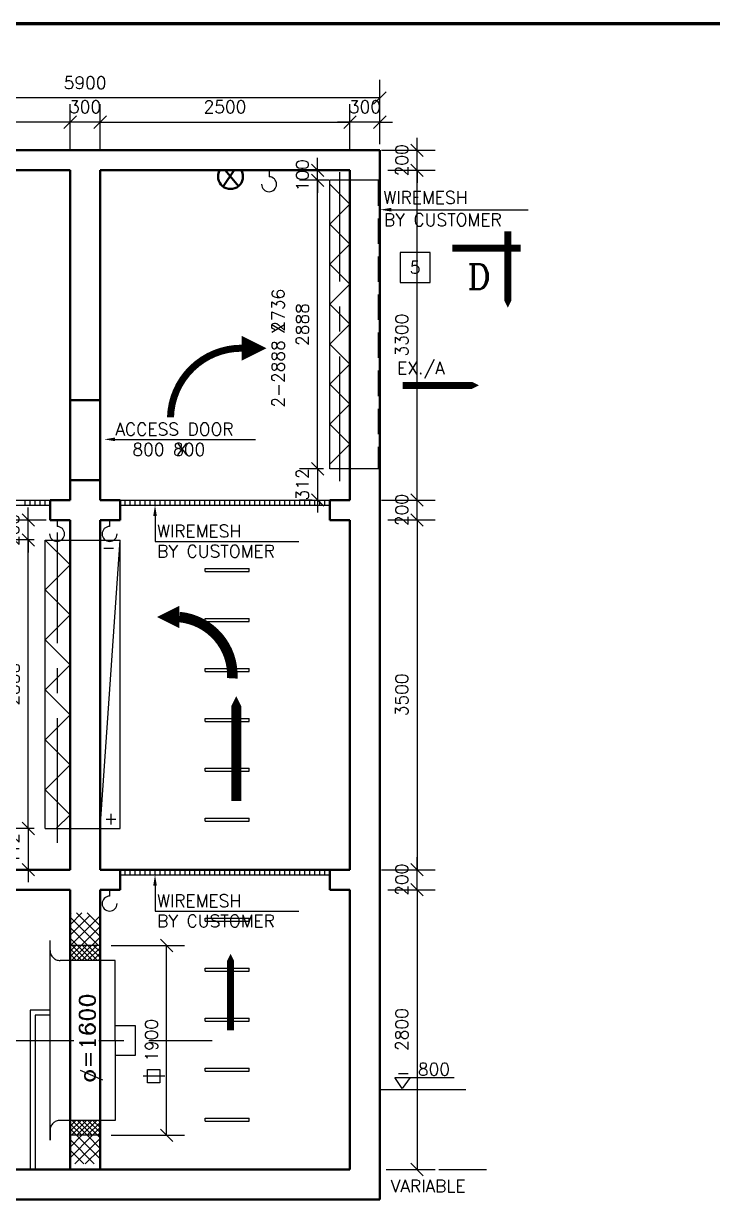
# Model space of a CAD drawing. Header units: inches. Extents: x 14.4 to 65.9, y 4.3 to 68.5.
# Drawn here: x 44.58 to 51.47, y 22.26 to 34.03 of the extents above; entities that cross this region are included whole.
import ezdxf
from ezdxf.enums import TextEntityAlignment as Align

# ---------------------------------------------------------------- set-up
doc = ezdxf.new("R2010")
doc.units = ezdxf.units.IN
doc.header["$MEASUREMENT"] = 0
doc.linetypes.add('CENTER', pattern=[2, 1.25, -0.25, 0.25, -0.25])
doc.linetypes.add('HIDDEN', pattern=[9.525, 6.35, -3.175])
doc.layers.add('cadr', color=250, linetype='Continuous')
for name, color, linetype, lineweight in [('DIMEN', 5, 'Continuous', 25), ('STRUC', 3, 'Continuous', 50), ('UNITS', 7, 'Continuous', 25)]:
    doc.layers.add(name, color=color, linetype=linetype, lineweight=lineweight)
doc.styles.add('ROMANC', font='romanc')
doc.styles.add('ROMANS', font='romans')
doc.dimstyles.get("Standard").update_dxf_attribs({"dimtxt": 0.125, "dimasz": 0.125, "dimexe": 0.18, "dimexo": 0.0625, "dimgap": 0.09, "dimtad": 1, "dimdec": 4, "dimzin": 0, "dimdsep": 46, "dimtxsty": 'ROMANC', "dimblk": 'OBLIQUE', "dimcen": 0.09, "dimadec": 0, "dimazin": 0, "dimtfac": 1, "dimtdec": 4, "dimtofl": 0, "dimtmove": 0, "dimatfit": 3, "dimfxl": 1, "dimtolj": 1, "dimtzin": 0, "dimarcsym": 1})

# ---------------------------------------------------------------- blocks, each defined once
blk = doc.blocks.new('_Oblique')
at = {"layer": 'STRUC', "color": 0, "lineweight": -2}
blk.add_line((-0.5, -0.5), (0.5, 0.5), dxfattribs=at)
blk = doc.blocks.new('*D160')
at = {"layer": 'DIMEN', "color": 0, "lineweight": -2, "transparency": 16777216}
for p, q in [((45.456, 24.805), (46.19, 24.805)), ((46.01, 22.905), (46.01, 24.805)), ((45.456, 22.905), (46.19, 22.905))]:
    blk.add_line(p, q, dxfattribs=at)
at = {"layer": 'DIMEN', "color": 0, "lineweight": -2, "transparency": 16777216, "xscale": 0.125, "yscale": 0.125, "zscale": 0.125}
for p, rotation in [((46.01, 24.805), 90), ((46.01, 22.905), 270)]:
    blk.add_blockref('_Oblique', p, dxfattribs=dict(at, rotation=rotation))
at = {"layer": 'DIMEN', "color": 0, "transparency": 16777216, "insert": (45.858, 23.855), "char_height": 0.125, "attachment_point": 5, "rotation": 90, "style": 'ROMANC'}
blk.add_mtext('\\A1;1900', dxfattribs=at)
blk = doc.blocks.new('*D162')
at = {"layer": 'DIMEN', "color": 0, "lineweight": -2, "transparency": 16777216}
for p, q in [((44.683, 28.863), (44.445, 28.863)), ((44.625, 25.975), (44.625, 28.863)), ((44.683, 25.975), (44.445, 25.975))]:
    blk.add_line(p, q, dxfattribs=at)
at = {"layer": 'DIMEN', "color": 0, "lineweight": -2, "transparency": 16777216, "xscale": 0.125, "yscale": 0.125, "zscale": 0.125}
for p, rotation in [((44.625, 28.863), 90), ((44.625, 25.975), 270)]:
    blk.add_blockref('_Oblique', p, dxfattribs=dict(at, rotation=rotation))
at = {"layer": 'DIMEN', "color": 0, "transparency": 16777216, "insert": (44.473, 27.419), "char_height": 0.125, "attachment_point": 5, "rotation": 90, "style": 'ROMANC'}
blk.add_mtext('\\A1;2888', dxfattribs=at)
blk = doc.blocks.new('*D163')
at = {"layer": 'DIMEN', "color": 0, "lineweight": -2, "transparency": 16777216}
for p, q in [((44.625, 29.063), (44.625, 29.188)), ((44.499, 29.063), (44.805, 29.063)), ((44.625, 28.863), (44.625, 29.063)), ((44.563, 28.863), (44.445, 28.863)), ((44.625, 28.863), (44.625, 28.738))]:
    blk.add_line(p, q, dxfattribs=at)
at = {"layer": 'DIMEN', "color": 0, "lineweight": -2, "transparency": 16777216, "xscale": 0.125, "yscale": 0.125, "zscale": 0.125}
for p, rotation in [((44.625, 29.063), 270), ((44.625, 28.863), 90)]:
    blk.add_blockref('_Oblique', p, dxfattribs=dict(at, rotation=rotation))
at = {"layer": 'DIMEN', "color": 0, "transparency": 16777216, "insert": (44.473, 28.963), "char_height": 0.125, "attachment_point": 5, "rotation": 90, "style": 'ROMANC'}
blk.add_mtext('\\A1;200', dxfattribs=at)
blk = doc.blocks.new('*D164')
at = {"layer": 'DIMEN', "color": 0, "lineweight": -2, "transparency": 16777216}
for p, q in [((44.625, 25.975), (44.625, 26.1)), ((44.563, 25.975), (44.445, 25.975)), ((44.625, 25.975), (44.625, 25.563)), ((39.153, 25.563), (44.805, 25.563)), ((44.625, 25.563), (44.625, 25.438))]:
    blk.add_line(p, q, dxfattribs=at)
at = {"layer": 'DIMEN', "color": 0, "lineweight": -2, "transparency": 16777216, "xscale": 0.125, "yscale": 0.125, "zscale": 0.125}
for p, rotation in [((44.625, 25.975), 270), ((44.625, 25.563), 90)]:
    blk.add_blockref('_Oblique', p, dxfattribs=dict(at, rotation=rotation))
at = {"layer": 'DIMEN', "color": 0, "transparency": 16777216, "insert": (44.473, 25.769), "char_height": 0.125, "attachment_point": 5, "rotation": 90, "style": 'ROMANC'}
blk.add_mtext('\\A1;412', dxfattribs=at)
blk = doc.blocks.new('*D165')
at = {"layer": 'DIMEN', "color": 0, "lineweight": -2, "transparency": 16777216}
for p, q in [((47.521, 32.563), (47.521, 32.688)), ((47.627, 32.563), (47.341, 32.563)), ((47.521, 32.463), (47.521, 32.563)), ((47.637, 32.463), (47.341, 32.463)), ((47.521, 32.463), (47.521, 32.338))]:
    blk.add_line(p, q, dxfattribs=at)
at = {"layer": 'DIMEN', "color": 0, "lineweight": -2, "transparency": 16777216, "xscale": 0.125, "yscale": 0.125, "zscale": 0.125}
for p, rotation in [((47.521, 32.563), 270), ((47.521, 32.463), 90)]:
    blk.add_blockref('_Oblique', p, dxfattribs=dict(at, rotation=rotation))
at = {"layer": 'DIMEN', "color": 0, "transparency": 16777216, "insert": (47.368, 32.513), "char_height": 0.125, "attachment_point": 5, "rotation": 90, "style": 'ROMANC'}
blk.add_mtext('\\A1;100', dxfattribs=at)
blk = doc.blocks.new('*D166')
at = {"layer": 'DIMEN', "color": 0, "lineweight": -2, "transparency": 16777216}
for p, q in [((48.516, 32.763), (48.516, 32.888)), ((48.16, 32.763), (48.696, 32.763)), ((48.516, 32.563), (48.516, 32.763)), ((48.222, 32.563), (48.696, 32.563)), ((48.516, 32.563), (48.516, 32.438))]:
    blk.add_line(p, q, dxfattribs=at)
at = {"layer": 'DIMEN', "color": 0, "lineweight": -2, "transparency": 16777216, "xscale": 0.125, "yscale": 0.125, "zscale": 0.125}
for p, rotation in [((48.516, 32.763), 270), ((48.516, 32.563), 90)]:
    blk.add_blockref('_Oblique', p, dxfattribs=dict(at, rotation=rotation))
at = {"layer": 'DIMEN', "color": 0, "transparency": 16777216, "insert": (48.363, 32.663), "char_height": 0.125, "attachment_point": 5, "rotation": 90, "style": 'ROMANC'}
blk.add_mtext('\\A1;200', dxfattribs=at)
blk = doc.blocks.new('*D167')
at = {"layer": 'DIMEN', "color": 0, "lineweight": -2, "transparency": 16777216}
for p, q in [((47.579, 32.463), (47.341, 32.463)), ((47.521, 29.575), (47.521, 32.463)), ((47.579, 29.575), (47.341, 29.575))]:
    blk.add_line(p, q, dxfattribs=at)
at = {"layer": 'DIMEN', "color": 0, "lineweight": -2, "transparency": 16777216, "xscale": 0.125, "yscale": 0.125, "zscale": 0.125}
for p, rotation in [((47.521, 32.463), 90), ((47.521, 29.575), 270)]:
    blk.add_blockref('_Oblique', p, dxfattribs=dict(at, rotation=rotation))
at = {"layer": 'DIMEN', "color": 0, "transparency": 16777216, "insert": (47.368, 31.019), "char_height": 0.125, "attachment_point": 5, "rotation": 90, "style": 'ROMANC'}
blk.add_mtext('\\A1;2888', dxfattribs=at)
blk = doc.blocks.new('*D174')
at = {"layer": 'DIMEN', "color": 0, "lineweight": -2, "transparency": 16777216}
for p, q in [((42.544, 32.776), (42.544, 33.225)), ((45.044, 32.776), (45.044, 33.225)), ((45.044, 33.045), (42.544, 33.045))]:
    blk.add_line(p, q, dxfattribs=at)
at = {"layer": 'DIMEN', "color": 0, "lineweight": -2, "transparency": 16777216, "xscale": 0.125, "yscale": 0.125, "zscale": 0.125, "rotation": 180}
blk.add_blockref('_Oblique', (42.544, 33.045), dxfattribs=at)
at = {"layer": 'DIMEN', "color": 0, "lineweight": -2, "transparency": 16777216, "xscale": 0.125, "yscale": 0.125, "zscale": 0.125}
blk.add_blockref('_Oblique', (45.044, 33.045), dxfattribs=at)
at = {"layer": 'DIMEN', "color": 0, "transparency": 16777216, "insert": (43.794, 33.198), "char_height": 0.125, "attachment_point": 5, "style": 'ROMANC'}
blk.add_mtext('\\A1;2500', dxfattribs=at)
blk = doc.blocks.new('*D175')
at = {"layer": 'DIMEN', "color": 0, "lineweight": -2, "transparency": 16777216}
for p, q in [((45.344, 32.776), (45.344, 33.225)), ((47.844, 32.776), (47.844, 33.225)), ((45.344, 33.045), (47.844, 33.045))]:
    blk.add_line(p, q, dxfattribs=at)
at = {"layer": 'DIMEN', "color": 0, "lineweight": -2, "transparency": 16777216, "xscale": 0.125, "yscale": 0.125, "zscale": 0.125, "rotation": 180}
blk.add_blockref('_Oblique', (45.344, 33.045), dxfattribs=at)
at = {"layer": 'DIMEN', "color": 0, "lineweight": -2, "transparency": 16777216, "xscale": 0.125, "yscale": 0.125, "zscale": 0.125}
blk.add_blockref('_Oblique', (47.844, 33.045), dxfattribs=at)
at = {"layer": 'DIMEN', "color": 0, "transparency": 16777216, "insert": (46.594, 33.198), "char_height": 0.125, "attachment_point": 5, "style": 'ROMANC'}
blk.add_mtext('\\A1;2500', dxfattribs=at)
blk = doc.blocks.new('*D177')
at = {"layer": 'DIMEN', "color": 0, "lineweight": -2, "transparency": 16777216}
for p, q in [((45.044, 32.825), (45.044, 33.225)), ((45.344, 32.839), (45.344, 33.225)), ((45.044, 33.045), (44.919, 33.045)), ((45.344, 33.045), (45.044, 33.045)), ((45.344, 33.045), (45.469, 33.045))]:
    blk.add_line(p, q, dxfattribs=at)
at = {"layer": 'DIMEN', "color": 0, "lineweight": -2, "transparency": 16777216, "xscale": 0.125, "yscale": 0.125, "zscale": 0.125}
blk.add_blockref('_Oblique', (45.044, 33.045), dxfattribs=at)
at = {"layer": 'DIMEN', "color": 0, "lineweight": -2, "transparency": 16777216, "xscale": 0.125, "yscale": 0.125, "zscale": 0.125, "rotation": 180}
blk.add_blockref('_Oblique', (45.344, 33.045), dxfattribs=at)
at = {"layer": 'DIMEN', "color": 0, "transparency": 16777216, "insert": (45.194, 33.198), "char_height": 0.125, "attachment_point": 5, "style": 'ROMANC'}
blk.add_mtext('\\A1;300', dxfattribs=at)
blk = doc.blocks.new('*D178')
at = {"layer": 'DIMEN', "color": 0, "lineweight": -2, "transparency": 16777216}
for p, q in [((47.844, 32.825), (47.844, 33.225)), ((48.144, 32.839), (48.144, 33.225)), ((47.844, 33.045), (47.719, 33.045)), ((48.144, 33.045), (47.844, 33.045)), ((48.144, 33.045), (48.269, 33.045))]:
    blk.add_line(p, q, dxfattribs=at)
at = {"layer": 'DIMEN', "color": 0, "lineweight": -2, "transparency": 16777216, "xscale": 0.125, "yscale": 0.125, "zscale": 0.125}
blk.add_blockref('_Oblique', (47.844, 33.045), dxfattribs=at)
at = {"layer": 'DIMEN', "color": 0, "lineweight": -2, "transparency": 16777216, "xscale": 0.125, "yscale": 0.125, "zscale": 0.125, "rotation": 180}
blk.add_blockref('_Oblique', (48.144, 33.045), dxfattribs=at)
at = {"layer": 'DIMEN', "color": 0, "transparency": 16777216, "insert": (47.994, 33.198), "char_height": 0.125, "attachment_point": 5, "style": 'ROMANC'}
blk.add_mtext('\\A1;300', dxfattribs=at)
blk = doc.blocks.new('*D179')
at = {"layer": 'DIMEN', "color": 0, "lineweight": -2, "transparency": 16777216}
for p, q in [((42.244, 32.825), (42.244, 33.467)), ((48.144, 32.825), (48.144, 33.467)), ((48.144, 33.287), (42.244, 33.287))]:
    blk.add_line(p, q, dxfattribs=at)
at = {"layer": 'DIMEN', "color": 0, "lineweight": -2, "transparency": 16777216, "xscale": 0.125, "yscale": 0.125, "zscale": 0.125, "rotation": 180}
blk.add_blockref('_Oblique', (42.244, 33.287), dxfattribs=at)
at = {"layer": 'DIMEN', "color": 0, "lineweight": -2, "transparency": 16777216, "xscale": 0.125, "yscale": 0.125, "zscale": 0.125}
blk.add_blockref('_Oblique', (48.144, 33.287), dxfattribs=at)
at = {"layer": 'DIMEN', "color": 0, "transparency": 16777216, "insert": (45.194, 33.439), "char_height": 0.125, "attachment_point": 5, "style": 'ROMANC'}
blk.add_mtext('\\A1;5900', dxfattribs=at)
blk = doc.blocks.new('*D200')
at = {"layer": 'DIMEN', "color": 0, "lineweight": -2, "transparency": 16777216}
for p, q in [((48.516, 29.263), (48.516, 29.388)), ((48.16, 29.263), (48.696, 29.263)), ((48.516, 29.063), (48.516, 29.263)), ((48.222, 29.063), (48.696, 29.063)), ((48.516, 29.063), (48.516, 28.938))]:
    blk.add_line(p, q, dxfattribs=at)
at = {"layer": 'DIMEN', "color": 0, "lineweight": -2, "transparency": 16777216, "xscale": 0.125, "yscale": 0.125, "zscale": 0.125}
for p, rotation in [((48.516, 29.263), 270), ((48.516, 29.063), 90)]:
    blk.add_blockref('_Oblique', p, dxfattribs=dict(at, rotation=rotation))
at = {"layer": 'DIMEN', "color": 0, "transparency": 16777216, "insert": (48.363, 29.163), "char_height": 0.125, "attachment_point": 5, "rotation": 90, "style": 'ROMANC'}
blk.add_mtext('\\A1;200', dxfattribs=at)
blk = doc.blocks.new('*D201')
at = {"layer": 'DIMEN', "color": 0, "lineweight": -2, "transparency": 16777216}
for p, q in [((48.285, 32.563), (48.696, 32.563)), ((48.516, 29.263), (48.516, 32.563)), ((48.206, 29.263), (48.696, 29.263))]:
    blk.add_line(p, q, dxfattribs=at)
at = {"layer": 'DIMEN', "color": 0, "lineweight": -2, "transparency": 16777216, "xscale": 0.125, "yscale": 0.125, "zscale": 0.125}
for p, rotation in [((48.516, 32.563), 90), ((48.516, 29.263), 270)]:
    blk.add_blockref('_Oblique', p, dxfattribs=dict(at, rotation=rotation))
at = {"layer": 'DIMEN', "color": 0, "transparency": 16777216, "insert": (48.363, 30.913), "char_height": 0.125, "attachment_point": 5, "rotation": 90, "style": 'ROMANC'}
blk.add_mtext('\\A1;3300', dxfattribs=at)
blk = doc.blocks.new('*D205')
at = {"layer": 'DIMEN', "color": 0, "lineweight": -2, "transparency": 16777216}
for p, q in [((48.516, 25.563), (48.516, 25.688)), ((48.16, 25.563), (48.696, 25.563)), ((48.516, 25.363), (48.516, 25.563)), ((48.222, 25.363), (48.696, 25.363)), ((48.516, 25.363), (48.516, 25.238))]:
    blk.add_line(p, q, dxfattribs=at)
at = {"layer": 'DIMEN', "color": 0, "lineweight": -2, "transparency": 16777216, "xscale": 0.125, "yscale": 0.125, "zscale": 0.125}
for p, rotation in [((48.516, 25.563), 270), ((48.516, 25.363), 90)]:
    blk.add_blockref('_Oblique', p, dxfattribs=dict(at, rotation=rotation))
at = {"layer": 'DIMEN', "color": 0, "transparency": 16777216, "insert": (48.363, 25.463), "char_height": 0.125, "attachment_point": 5, "rotation": 90, "style": 'ROMANC'}
blk.add_mtext('\\A1;200', dxfattribs=at)
blk = doc.blocks.new('*D206')
at = {"layer": 'DIMEN', "color": 0, "lineweight": -2, "transparency": 16777216}
for p, q in [((48.285, 29.063), (48.696, 29.063)), ((48.516, 29.063), (48.516, 25.563)), ((48.222, 25.563), (48.696, 25.563))]:
    blk.add_line(p, q, dxfattribs=at)
at = {"layer": 'DIMEN', "color": 0, "lineweight": -2, "transparency": 16777216, "xscale": 0.125, "yscale": 0.125, "zscale": 0.125}
for p, rotation in [((48.516, 29.063), 90), ((48.516, 25.563), 270)]:
    blk.add_blockref('_Oblique', p, dxfattribs=dict(at, rotation=rotation))
at = {"layer": 'DIMEN', "color": 0, "transparency": 16777216, "insert": (48.363, 27.313), "char_height": 0.125, "attachment_point": 5, "rotation": 90, "style": 'ROMANC'}
blk.add_mtext('\\A1;3500', dxfattribs=at)
blk = doc.blocks.new('*D207')
at = {"layer": 'DIMEN', "color": 0, "lineweight": -2, "transparency": 16777216}
for p, q in [((48.285, 25.363), (48.696, 25.363)), ((48.516, 25.363), (48.516, 22.563)), ((48.206, 22.563), (48.696, 22.563))]:
    blk.add_line(p, q, dxfattribs=at)
at = {"layer": 'DIMEN', "color": 0, "lineweight": -2, "transparency": 16777216, "xscale": 0.125, "yscale": 0.125, "zscale": 0.125}
for p, rotation in [((48.516, 25.363), 90), ((48.516, 22.563), 270)]:
    blk.add_blockref('_Oblique', p, dxfattribs=dict(at, rotation=rotation))
at = {"layer": 'DIMEN', "color": 0, "transparency": 16777216, "insert": (48.363, 23.963), "char_height": 0.125, "attachment_point": 5, "rotation": 90, "style": 'ROMANC'}
blk.add_mtext('\\A1;2800', dxfattribs=at)
blk = doc.blocks.new('*D213')
at = {"layer": 'DIMEN', "color": 0, "lineweight": -2, "transparency": 16777216}
for p, q in [((47.521, 29.575), (47.521, 29.7)), ((47.458, 29.575), (47.341, 29.575)), ((47.521, 29.575), (47.521, 29.263)), ((47.465, 29.263), (47.341, 29.263)), ((47.521, 29.263), (47.521, 29.138))]:
    blk.add_line(p, q, dxfattribs=at)
at = {"layer": 'DIMEN', "color": 0, "lineweight": -2, "transparency": 16777216, "xscale": 0.125, "yscale": 0.125, "zscale": 0.125}
for p, rotation in [((47.521, 29.575), 270), ((47.521, 29.263), 90)]:
    blk.add_blockref('_Oblique', p, dxfattribs=dict(at, rotation=rotation))
at = {"layer": 'DIMEN', "color": 0, "transparency": 16777216, "insert": (47.368, 29.419), "char_height": 0.125, "attachment_point": 5, "rotation": 90, "style": 'ROMANC'}
blk.add_mtext('\\A1;312', dxfattribs=at)

msp = doc.modelspace()

# ---------------------------------------------------------------- linework, layer by layer
for p, q in [((48.64754, 31.73855), (48.34754, 31.73855)), ((48.34754, 31.73855), (48.34754, 31.43855)), ((48.64754, 31.43855), (48.64754, 31.73855)), ((48.34754, 31.43855), (48.64754, 31.43855))]:
    msp.add_line(p, q)
at = {"color": 0, "linetype": 'Continuous'}
for p, q in [((45.0436, 25.11902), (45.05433, 25.12974)), ((45.0436, 25.01295), (45.16039, 25.12974)), ((45.0436, 24.90689), (45.2436, 25.10689)), ((45.32841, 24.80461), (45.0436, 25.08941)), ((45.0474, 24.80461), (45.3436, 25.10082)), ((45.3436, 24.89548), (45.10934, 25.12974)), ((45.3436, 25.00155), (45.21541, 25.12974)), ((45.22234, 24.80461), (45.0436, 24.98335)), ((45.15346, 24.80461), (45.3436, 24.99475)), ((45.11627, 24.80461), (45.0436, 24.87728)), ((45.25962, 24.80461), (45.3436, 24.88859)), ((45.0436, 24.80082), (45.0474, 24.80461)), ((45.0436, 24.74779), (45.10043, 24.80461)), ((45.0436, 24.69475), (45.15346, 24.80461)), ((45.16021, 24.65461), (45.0436, 24.77122)), ((45.10717, 24.65461), (45.0436, 24.71818)), ((45.0565, 24.65461), (45.2065, 24.80461)), ((45.21324, 24.65461), (45.06324, 24.80461)), ((45.10953, 24.65461), (45.25953, 24.80461)), ((45.26627, 24.65461), (45.11627, 24.80461)), ((45.16256, 24.65461), (45.31256, 24.80461)), ((45.31931, 24.65461), (45.16931, 24.80461)), ((45.21559, 24.65461), (45.3436, 24.78262)), ((45.3436, 24.68335), (45.22234, 24.80461)), ((45.27061, 24.65461), (45.3436, 24.72761)), ((45.3436, 24.73958), (45.27857, 24.80461)), ((45.3436, 24.79459), (45.33359, 24.80461)), ((45.05414, 24.65461), (45.0436, 24.66515)), ((45.32317, 24.65461), (45.3436, 24.67504)), ((45.0436, 22.94467), (45.15355, 23.05461)), ((45.0436, 22.9977), (45.10052, 23.05461)), ((45.16012, 22.90461), (45.0436, 23.02113)), ((45.10709, 22.90461), (45.0436, 22.96809)), ((45.05658, 22.90461), (45.20658, 23.05461)), ((45.21315, 22.90461), (45.06315, 23.05461)), ((45.10962, 22.90461), (45.25962, 23.05461)), ((45.26618, 22.90461), (45.11618, 23.05461)), ((45.16265, 22.90461), (45.31265, 23.05461)), ((45.3436, 22.88022), (45.16922, 23.05461)), ((45.21568, 22.90461), (45.3436, 23.03253)), ((45.3436, 22.93326), (45.22225, 23.05461)), ((45.26626, 22.90461), (45.3436, 22.98196)), ((45.3436, 22.98383), (45.27283, 23.05461)), ((45.3436, 23.0375), (45.3265, 23.05461)), ((45.0436, 22.78557), (45.16265, 22.90461)), ((45.0436, 22.6795), (45.26872, 22.90461)), ((45.28588, 22.61975), (45.0436, 22.86203)), ((45.08992, 22.61975), (45.3436, 22.87343)), ((45.3436, 22.66809), (45.10709, 22.90461)), ((45.3436, 22.77416), (45.21315, 22.90461)), ((45.2436, 22.92719), (45.24093, 22.92986)), ((45.31774, 22.90461), (45.3436, 22.93047)), ((45.17982, 22.61975), (45.0436, 22.75596)), ((45.19599, 22.61975), (45.3436, 22.76737))]:
    msp.add_line(p, q, dxfattribs=at)
at = {"linetype": 'Continuous'}
for p, q in [((44.8436, 22.85461), (44.8436, 24.85461)), ((45.3436, 24.80461), (45.0436, 24.80461)), ((44.8436, 24.15652), (44.6436, 24.15652)), ((44.6436, 24.15652), (44.6436, 22.56261)), ((44.8436, 24.10652), (44.6936, 24.10652)), ((44.6936, 24.10652), (44.6936, 22.56261)), ((45.4936, 24.00461), (45.6936, 24.00461)), ((45.6936, 24.00461), (45.6936, 23.70461)), ((45.6936, 23.70461), (45.4936, 23.70461)), ((45.14436, 23.55546), (45.36663, 23.46014)), ((45.2436, 23.05461), (45.0436, 23.05461)), ((45.3436, 22.90461), (45.0436, 22.90461))]:
    msp.add_line(p, q, dxfattribs=at)
at = {"color": 7, "linetype": 'CENTER'}
for p, q in [((44.8436, 24.75461), (44.8436, 24.85461)), ((44.8436, 22.95461), (44.8436, 22.85461))]:
    msp.add_line(p, q, dxfattribs=at)
at = {"linetype": 'CENTER'}
for p, q in [((45.4936, 24.65461), (44.9436, 24.65461)), ((45.4936, 23.85461), (45.4936, 24.65461)), ((45.4936, 23.85461), (45.4936, 23.05461)), ((45.0436, 23.05461), (44.9436, 23.05461)), ((45.4936, 23.05461), (45.2436, 23.05461))]:
    msp.add_line(p, q, dxfattribs=at)
at = {"color": 6, "linetype": 'CENTER', "lineweight": 25}
msp.add_line((43.83247, 23.85461), (46.46399, 23.85461), dxfattribs=at)
at = {"color": 5, "linetype": 'Continuous', "lineweight": 25}
for p, q in [((45.81938, 23.56314), (45.94237, 23.56314)), ((45.81938, 23.42913), (45.81938, 23.56314)), ((45.99079, 23.49613), (45.77485, 23.49613)), ((45.94237, 23.42913), (45.81938, 23.42913))]:
    msp.add_line(p, q, dxfattribs=at)
at = {"linetype": 'CENTER'}
for centre, start, end in [((44.9436, 24.75461), 180, 270), ((44.9436, 22.95461), 90, 180)]:
    msp.add_arc(centre, 0.1, start, end, dxfattribs=at)
at = {"layer": 'cadr', "color": 250, "linetype": 'Continuous', "lineweight": 70}
msp.add_line((14.35116, 34.03167), (65.85116, 34.03167), dxfattribs=at)
at = {"layer": 'DIMEN'}
for p, q in [((46.20869, 29.83082), (46.11887, 29.71468)), ((46.11887, 29.83082), (46.20869, 29.71468)), ((48.36639, 23.37177), (48.29265, 23.4839)), ((48.29906, 23.4839), (48.88574, 23.4839)), ((48.44653, 23.4839), (48.36639, 23.37177)), ((48.1436, 23.36261), (49.00324, 23.36261)), ((48.73351, 22.56261), (49.21173, 22.56261))]:
    msp.add_line(p, q, dxfattribs=at)
at = {"layer": 'DIMEN', "color": 5, "linetype": 'Continuous', "lineweight": 25}
msp.add_line((45.94237, 23.56314), (45.94237, 23.42913), dxfattribs=at)
at = {"layer": 'DIMEN'}
for points in [[(48.25778, 32.16844), (49.62777, 32.16844)], [(45.49342, 29.86998), (46.90016, 29.86998)], [(45.8936, 29.10261), (45.8936, 28.84839), (47.3318, 28.84839)], [(45.8936, 25.40261), (45.8936, 25.14839), (47.3318, 25.14839)]]:
    msp.add_lwpolyline(points, dxfattribs=at)
at = {"layer": 'DIMEN', "color": 3}
for points in [[(49.42412, 31.95195, 0.07, 0.07, 0), (49.42412, 31.43806, 0.25, 0, 0), (49.42412, 31.18806, 0, 0, 0)], [(48.37102, 30.41051, 0.07, 0.07, 0), (48.8849, 30.41051, 0.25, 0, 0), (49.1349, 30.41051, 0, 0, 0)], [(46.65017, 23.95662, 0.07, 0.07, 0), (46.65017, 24.4705, 0.25, 0, 0), (46.65017, 24.7205, 0, 0, 0)]]:
    msp.add_lwpolyline(points, format="xyseb", dxfattribs=at)
at = {"layer": 'DIMEN', "color": 3, "const_width": 0.07}
msp.add_lwpolyline([(48.86844, 31.78485), (49.55366, 31.78485)], dxfattribs=at)
at = {"layer": 'DIMEN'}
for points in [[(48.25778, 32.15011), (48.14778, 32.16844), (48.25778, 32.18678)], [(45.49342, 29.85164), (45.38342, 29.86998), (45.49342, 29.88831)], [(45.87527, 29.10261), (45.8936, 29.21261), (45.91194, 29.10261)], [(45.87527, 25.40261), (45.8936, 25.51261), (45.91194, 25.40261)]]:
    msp.add_solid(points, dxfattribs=at)
at = {"layer": 'STRUC'}
for p, q in [((48.1436, 32.76261), (42.2436, 32.76261)), ((48.1436, 22.26261), (48.1436, 32.76261)), ((45.0436, 32.56261), (42.5436, 32.56261)), ((45.0436, 29.26261), (45.0436, 32.56261)), ((45.3436, 29.26261), (45.3436, 32.56261)), ((47.8436, 32.56261), (45.3436, 32.56261)), ((47.8436, 29.26261), (47.8436, 32.56261)), ((45.0436, 30.26261), (45.3436, 30.26261)), ((45.0436, 29.46261), (45.3436, 29.46261)), ((44.8436, 29.06261), (44.8436, 29.26261)), ((44.8436, 29.26261), (45.0436, 29.26261)), ((45.3436, 29.26261), (45.5436, 29.26261)), ((45.5436, 29.06261), (45.5436, 29.26261)), ((47.6436, 29.06261), (47.6436, 29.26261)), ((47.6436, 29.26261), (47.8436, 29.26261)), ((44.8436, 29.06261), (45.0436, 29.06261)), ((45.0436, 28.41491), (45.0436, 29.06261)), ((45.0436, 25.56261), (45.0436, 29.06261)), ((45.3436, 25.56261), (45.3436, 29.06261)), ((45.3436, 29.06261), (45.5436, 29.06261)), ((47.6436, 29.06261), (47.8436, 29.06261)), ((47.8436, 25.56261), (47.8436, 29.06261)), ((39.3436, 25.56261), (45.0436, 25.56261)), ((43.4436, 25.56261), (45.0436, 25.56261)), ((45.3436, 25.56261), (45.5436, 25.56261)), ((45.3436, 25.56261), (47.8436, 25.56261)), ((45.5436, 25.36261), (45.5436, 25.56261)), ((47.6436, 25.56261), (47.8436, 25.56261)), ((47.6436, 25.36261), (47.6436, 25.56261)), ((43.8436, 25.36261), (45.0436, 25.36261)), ((45.0436, 24.51261), (45.0436, 25.36261)), ((45.0436, 25.36261), (45.0436, 25.21261)), ((45.3436, 22.56261), (45.3436, 25.36261)), ((45.3436, 25.36261), (45.5436, 25.36261)), ((47.6436, 25.36261), (47.8436, 25.36261)), ((47.8436, 22.56261), (47.8436, 25.36261)), ((45.0436, 22.56261), (45.0436, 25.21261)), ((43.4436, 22.56261), (47.8436, 22.56261)), ((43.4436, 22.26261), (48.1436, 22.26261))]:
    msp.add_line(p, q, dxfattribs=at)
msp.add_lwpolyline([(47.00907, 30.78214, 0, 0.25, 0), (46.75971, 30.78214, 0.07, 0.07, 0.40620368), (46.04846, 30.09014, 0.07, 0.07, 1.02780772)], format="xyseb", dxfattribs=at)
at = {"layer": 'UNITS', "color": 3, "lineweight": 50}
for p, q in [((46.6856, 32.56261), (46.57554, 32.39974)), ((46.59489, 32.56261), (46.72733, 32.40344))]:
    msp.add_line(p, q, dxfattribs=at)
at = {"layer": 'UNITS'}
for p, q in [((47.03488, 32.56261), (47.03488, 32.49835)), ((48.1436, 32.46261), (47.6436, 32.46261)), ((47.6436, 29.57461), (47.6436, 32.46261)), ((47.8436, 32.22261), (47.6436, 32.42261)), ((47.8436, 32.22261), (47.6436, 32.42261)), ((47.8436, 32.22261), (47.6436, 32.02261)), ((47.8436, 32.22261), (47.6436, 32.02261)), ((47.8436, 31.82261), (47.6436, 32.02261)), ((47.8436, 31.82261), (47.6436, 32.02261)), ((47.8436, 31.82261), (47.6436, 31.62261)), ((47.8436, 31.82261), (47.6436, 31.62261)), ((47.8436, 31.42261), (47.6436, 31.62261)), ((47.8436, 31.42261), (47.6436, 31.62261)), ((47.8436, 31.42261), (47.6436, 31.22261)), ((47.8436, 31.42261), (47.6436, 31.22261)), ((47.8436, 31.02261), (47.6436, 31.22261)), ((47.8436, 31.02261), (47.6436, 31.22261)), ((47.8436, 31.02261), (47.6436, 30.82261)), ((47.8436, 31.02261), (47.6436, 30.82261)), ((47.8436, 30.62261), (47.6436, 30.82261)), ((47.8436, 30.62261), (47.6436, 30.82261)), ((47.8436, 30.62261), (47.6436, 30.42261)), ((47.8436, 30.62261), (47.6436, 30.42261)), ((47.8436, 30.22261), (47.6436, 30.42261)), ((47.8436, 30.22261), (47.6436, 30.42261)), ((47.8436, 30.22261), (47.6436, 30.02261)), ((47.8436, 30.22261), (47.6436, 30.02261)), ((47.8436, 29.82261), (47.6436, 30.02261)), ((47.8436, 29.82261), (47.6436, 30.02261)), ((47.8436, 29.82261), (47.6436, 29.62261)), ((48.1436, 29.57461), (47.6436, 29.57461)), ((42.7436, 29.26261), (44.8436, 29.26261)), ((42.7436, 29.21261), (44.8436, 29.21261)), ((44.5936, 29.21261), (44.5936, 29.26261)), ((44.6436, 29.21261), (44.6436, 29.26261)), ((44.6936, 29.21261), (44.6936, 29.26261)), ((44.7436, 29.21261), (44.7436, 29.26261)), ((44.7936, 29.21261), (44.7936, 29.26261)), ((45.5436, 29.26261), (47.6436, 29.26261)), ((45.5436, 29.21261), (47.6436, 29.21261)), ((45.5936, 29.21261), (45.5936, 29.26261)), ((45.6436, 29.21261), (45.6436, 29.26261)), ((45.6936, 29.21261), (45.6936, 29.26261)), ((45.7436, 29.21261), (45.7436, 29.26261)), ((45.7936, 29.21261), (45.7936, 29.26261)), ((45.8436, 29.21261), (45.8436, 29.26261)), ((45.8936, 29.21261), (45.8936, 29.26261)), ((45.9436, 29.21261), (45.9436, 29.26261)), ((45.9936, 29.21261), (45.9936, 29.26261)), ((46.0436, 29.21261), (46.0436, 29.26261)), ((46.0936, 29.21261), (46.0936, 29.26261)), ((46.1436, 29.21261), (46.1436, 29.26261)), ((46.1936, 29.21261), (46.1936, 29.26261)), ((46.2436, 29.21261), (46.2436, 29.26261)), ((46.2936, 29.21261), (46.2936, 29.26261)), ((46.3436, 29.21261), (46.3436, 29.26261)), ((46.3936, 29.21261), (46.3936, 29.26261)), ((46.4436, 29.21261), (46.4436, 29.26261)), ((46.4936, 29.21261), (46.4936, 29.26261)), ((46.5436, 29.21261), (46.5436, 29.26261)), ((46.5936, 29.21261), (46.5936, 29.26261)), ((46.6436, 29.21261), (46.6436, 29.26261)), ((46.6936, 29.21261), (46.6936, 29.26261)), ((46.7436, 29.21261), (46.7436, 29.26261)), ((46.7936, 29.21261), (46.7936, 29.26261)), ((46.8436, 29.21261), (46.8436, 29.26261)), ((46.8936, 29.21261), (46.8936, 29.26261)), ((46.9436, 29.21261), (46.9436, 29.26261)), ((46.9936, 29.21261), (46.9936, 29.26261)), ((47.0436, 29.21261), (47.0436, 29.26261)), ((47.0936, 29.21261), (47.0936, 29.26261)), ((47.1436, 29.21261), (47.1436, 29.26261)), ((47.1936, 29.21261), (47.1936, 29.26261)), ((47.2436, 29.21261), (47.2436, 29.26261)), ((47.2936, 29.21261), (47.2936, 29.26261)), ((47.3436, 29.21261), (47.3436, 29.26261)), ((47.3936, 29.21261), (47.3936, 29.26261)), ((47.4436, 29.21261), (47.4436, 29.26261)), ((47.4936, 29.21261), (47.4936, 29.26261)), ((47.5436, 29.21261), (47.5436, 29.26261)), ((47.5936, 29.21261), (47.5936, 29.26261)), ((44.91321, 29.06261), (44.91321, 28.99835)), ((45.43929, 29.06261), (45.43929, 28.99835)), ((44.7936, 25.97461), (44.7936, 28.86261)), ((44.7936, 28.86261), (45.5436, 28.86261)), ((45.0436, 28.61261), (44.7936, 28.86261)), ((45.3436, 25.97461), (45.5436, 28.86261)), ((45.5436, 25.97461), (45.5436, 28.86261)), ((45.0436, 28.61261), (44.7936, 28.36261)), ((46.39573, 28.57761), (46.83573, 28.57761)), ((46.39573, 28.54761), (46.39573, 28.57761)), ((46.39573, 28.54761), (46.83573, 28.54761)), ((46.83573, 28.54761), (46.83573, 28.57761)), ((45.0436, 28.11261), (44.7936, 28.36261)), ((45.0436, 28.11261), (44.7936, 27.86261)), ((46.39573, 28.07761), (46.83573, 28.07761)), ((46.39573, 28.04761), (46.39573, 28.07761)), ((46.39573, 28.04761), (46.83573, 28.04761)), ((46.83573, 28.04761), (46.83573, 28.07761)), ((45.0436, 27.61261), (44.7936, 27.86261)), ((45.0436, 27.61261), (44.7936, 27.36261)), ((46.39573, 27.57761), (46.83573, 27.57761)), ((46.39573, 27.54761), (46.39573, 27.57761)), ((46.39573, 27.54761), (46.83573, 27.54761)), ((46.83573, 27.54761), (46.83573, 27.57761)), ((45.0436, 27.11261), (44.7936, 27.36261)), ((45.0436, 27.11261), (44.7936, 26.86261)), ((46.39573, 27.07761), (46.83573, 27.07761)), ((46.39573, 27.04761), (46.39573, 27.07761)), ((46.83573, 27.04761), (46.83573, 27.07761)), ((46.39573, 27.04761), (46.83573, 27.04761)), ((45.0436, 26.61261), (44.7936, 26.86261)), ((45.0436, 26.61261), (44.7936, 26.36261)), ((46.39573, 26.57761), (46.83573, 26.57761)), ((46.39573, 26.54761), (46.39573, 26.57761)), ((46.39573, 26.54761), (46.83573, 26.54761)), ((46.83573, 26.54761), (46.83573, 26.57761)), ((45.0436, 26.11261), (44.7936, 26.36261)), ((45.0436, 26.11261), (44.9056, 25.97461)), ((46.39573, 26.07761), (46.83573, 26.07761)), ((46.39573, 26.04761), (46.39573, 26.07761)), ((46.39573, 26.04761), (46.83573, 26.04761)), ((46.83573, 26.04761), (46.83573, 26.07761)), ((44.7936, 25.97461), (45.5436, 25.97461)), ((45.5436, 25.56261), (47.6436, 25.56261)), ((45.5936, 25.51261), (45.5936, 25.56261)), ((45.6436, 25.51261), (45.6436, 25.56261)), ((45.6936, 25.51261), (45.6936, 25.56261)), ((45.7436, 25.51261), (45.7436, 25.56261)), ((45.7936, 25.51261), (45.7936, 25.56261)), ((45.8436, 25.51261), (45.8436, 25.56261)), ((45.8936, 25.51261), (45.8936, 25.56261)), ((45.9436, 25.51261), (45.9436, 25.56261)), ((45.9936, 25.51261), (45.9936, 25.56261)), ((46.0436, 25.51261), (46.0436, 25.56261)), ((46.0936, 25.51261), (46.0936, 25.56261)), ((46.1436, 25.51261), (46.1436, 25.56261)), ((46.1936, 25.51261), (46.1936, 25.56261)), ((46.2436, 25.51261), (46.2436, 25.56261)), ((46.2936, 25.51261), (46.2936, 25.56261)), ((46.3436, 25.51261), (46.3436, 25.56261)), ((46.3936, 25.51261), (46.3936, 25.56261)), ((46.4436, 25.51261), (46.4436, 25.56261)), ((46.4936, 25.51261), (46.4936, 25.56261)), ((46.5436, 25.51261), (46.5436, 25.56261)), ((46.5936, 25.51261), (46.5936, 25.56261)), ((46.6436, 25.51261), (46.6436, 25.56261)), ((46.6936, 25.51261), (46.6936, 25.56261)), ((46.7436, 25.51261), (46.7436, 25.56261)), ((46.7936, 25.51261), (46.7936, 25.56261)), ((46.8436, 25.51261), (46.8436, 25.56261)), ((46.8936, 25.51261), (46.8936, 25.56261)), ((46.9436, 25.51261), (46.9436, 25.56261)), ((46.9936, 25.51261), (46.9936, 25.56261)), ((47.0436, 25.51261), (47.0436, 25.56261)), ((47.0936, 25.51261), (47.0936, 25.56261)), ((47.1436, 25.51261), (47.1436, 25.56261)), ((47.1936, 25.51261), (47.1936, 25.56261)), ((47.2436, 25.51261), (47.2436, 25.56261)), ((47.2936, 25.51261), (47.2936, 25.56261)), ((47.3436, 25.51261), (47.3436, 25.56261)), ((47.3936, 25.51261), (47.3936, 25.56261)), ((47.4436, 25.51261), (47.4436, 25.56261)), ((47.4936, 25.51261), (47.4936, 25.56261)), ((47.5436, 25.51261), (47.5436, 25.56261)), ((47.5936, 25.51261), (47.5936, 25.56261)), ((45.5436, 25.51261), (47.6436, 25.51261)), ((45.43929, 25.36261), (45.43929, 25.29835)), ((46.39573, 25.07761), (46.83573, 25.07761)), ((46.39573, 25.04761), (46.39573, 25.07761)), ((46.83573, 25.04761), (46.83573, 25.07761)), ((46.39573, 25.04761), (46.83573, 25.04761)), ((46.39573, 24.57761), (46.83573, 24.57761)), ((46.39573, 24.54761), (46.39573, 24.57761)), ((46.39573, 24.54761), (46.83573, 24.54761)), ((46.83573, 24.54761), (46.83573, 24.57761)), ((46.39573, 24.07761), (46.83573, 24.07761)), ((46.39573, 24.04761), (46.39573, 24.07761)), ((46.39573, 24.04761), (46.83573, 24.04761)), ((46.83573, 24.04761), (46.83573, 24.07761)), ((46.39573, 23.57761), (46.83573, 23.57761)), ((46.39573, 23.54761), (46.39573, 23.57761)), ((46.39573, 23.54761), (46.83573, 23.54761)), ((46.83573, 23.54761), (46.83573, 23.57761)), ((46.39573, 23.07761), (46.83573, 23.07761)), ((46.39573, 23.04761), (46.39573, 23.07761)), ((46.83573, 23.04761), (46.83573, 23.07761)), ((46.39573, 23.04761), (46.83573, 23.04761))]:
    msp.add_line(p, q, dxfattribs=at)
at = {"layer": 'UNITS', "color": 6, "linetype": 'CENTER'}
for p, q in [((47.7436, 29.45034), (47.7436, 32.5437)), ((44.9186, 25.83109), (44.9186, 28.93761))]:
    msp.add_line(p, q, dxfattribs=at)
at = {"layer": 'UNITS', "color": 6, "linetype": 'HIDDEN', "ltscale": 0.04}
msp.add_line((48.12592, 32.46261), (48.12592, 29.57461), dxfattribs=at)
at = {"layer": 'UNITS', "color": 3, "lineweight": 50}
for points in [[(46.13749, 28.09181, 0.225, 0, 0), (45.91249, 28.09181, 0, 0, 0)], [(46.706, 26.24997, 0.1, 0.1, 0), (46.706, 27.04997, 0.25, 0, 0), (46.706, 27.29997, 0, 0, 0)]]:
    msp.add_lwpolyline(points, format="xyseb", dxfattribs=at)
at = {"layer": 'UNITS', "color": 3, "lineweight": 50, "const_width": 0.105}
msp.add_lwpolyline([(46.13749, 28.09181, -0.4010697), (46.66707, 27.4782)], format="xyb", dxfattribs=at)
at = {"layer": 'UNITS', "color": 3, "lineweight": 50}
msp.add_arc((46.64902, 32.50087), 0.125, 150.399096, 29.600904, dxfattribs=at)
at = {"layer": 'UNITS'}
for centre, start, end in [((47.03488, 32.42335), 180, 90), ((44.91321, 28.92335), 180, 90), ((45.43929, 28.92335), 90, 0), ((45.43929, 25.22335), 90, 0)]:
    msp.add_arc(centre, 0.075, start, end, dxfattribs=at)

# ---------------------------------------------------------------- texts
at = {"linetype": 'Continuous', "style": 'ROMANC'}
msp.add_text('o=1600', height=0.157079, rotation=90, dxfattribs=at).set_placement((45.29519, 23.42837), (45.29519, 24.32597), align=Align.ALIGNED)
at = {"layer": 'DIMEN', "style": 'ROMANC'}
for s, p in [('WIREMESH', (48.1795, 32.22795)), ('BY CUSTOMER', (48.1848, 32.00501)), ('EX./A', (48.31692, 30.52183)), ('ACCESS DOOR', (45.49588, 29.90874)), ('  800 800', (45.49588, 29.70636)), ('WIREMESH', (45.9146, 28.88964)), ('BY CUSTOMER', (45.9146, 28.68726)), ('WIREMESH', (45.9146, 25.18964)), ('BY CUSTOMER', (45.9146, 24.98726)), ('800', (48.52432, 23.50288)), ('-', (48.30868, 23.47053)), ('VARIABLE', (48.25232, 22.335))]:
    msp.add_text(s, height=0.125, dxfattribs=at).set_placement(p)
msp.add_text('2-2888 2736', height=0.125, rotation=90, dxfattribs=at).set_placement((47.18882, 30.18713))
at = {"layer": 'DIMEN', "color": 5, "style": 'ROMANS'}
msp.add_text('X', height=0.125, rotation=90, dxfattribs=at).set_placement((47.18862, 30.928))
at = {"layer": 'UNITS', "style": 'ROMANC'}
for s, p in [('5', (48.44333, 31.52853)), ('-', (45.35945, 28.72672)), ('+', (45.38209, 26.01666))]:
    msp.add_text(s, height=0.125, dxfattribs=at).set_placement(p)
at = {"layer": 'UNITS', "color": 3, "lineweight": 50, "style": 'ROMANC'}
msp.add_text('D', height=0.25, dxfattribs=at).set_placement((49.01901, 31.37398))

# ---------------------------------------------------------------- dimensions: what is measured, and where the dimension line sits
at = {"layer": 'DIMEN'}
for base, p1, p2, text, picture, middle in [((42.2436, 33.28681), (48.1436, 32.76261), (42.2436, 32.76261), '5900', '*D179', (45.1936, 33.43931)), ((42.5436, 33.04518), (45.0436, 32.71375), (42.5436, 32.71375), '2500', '*D174', (43.7936, 33.19768)), ((45.0436, 33.04518), (45.3436, 32.77625), (45.0436, 32.76261), '300', '*D177', (45.1936, 33.19768)), ((47.8436, 33.04518), (48.1436, 32.77625), (47.8436, 32.76261), '300', '*D178', (47.9936, 33.19768))]:
    dim = msp.add_linear_dim(base=base, p1=p1, p2=p2, text=text, dimstyle='Standard', override={"dimtix": 1, "dimtofl": 1}, dxfattribs=at)
    dim.commit()
    dim.dimension.update_dxf_attribs({"geometry": picture, "text_midpoint": middle})
for base, p1, p2, angle, text, picture, middle in [((47.8436, 33.04518), (45.3436, 32.71375), (47.8436, 32.71375), 180, '2500', '*D175', (46.5936, 33.19768)), ((47.52092, 32.56261), (47.69962, 32.46261), (47.68998, 32.56261), 90, '100', '*D165', (47.36842, 32.51261)), ((48.5159, 32.56261), (48.1436, 29.26261), (48.22208, 32.56261), 90, '3300', '*D201', (48.3634, 30.91261)), ((47.52092, 32.46261), (47.6415, 29.57461), (47.6415, 32.46261), 90, '2888', '*D167', (47.36842, 31.01861)), ((47.52092, 29.26261), (47.52092, 29.57461), (47.52782, 29.26261), 90, '312', '*D213', (47.36842, 29.41861)), ((44.62535, 29.06261), (44.62535, 28.86261), (44.43667, 29.06261), 90, '200', '*D163', (44.47285, 28.96261)), ((48.5159, 25.56261), (48.22208, 29.06261), (48.15958, 25.56261), 90, '3500', '*D206', (48.3634, 27.31261)), ((44.62535, 28.86261), (44.74594, 25.97461), (44.74594, 28.86261), 90, '2888', '*D162', (44.47285, 27.41861)), ((44.62535, 25.56261), (44.62535, 25.97461), (39.09078, 25.56261), 90, '412', '*D164', (44.47285, 25.76861)), ((48.5159, 22.56261), (48.22208, 25.36261), (48.1436, 22.56261), 90, '2800', '*D207', (48.3634, 23.96261)), ((46.01003, 24.80461), (45.3936, 22.90461), (45.3936, 24.80461), 90, '1900', '*D160', (45.85753, 23.85461))]:
    dim = msp.add_linear_dim(base=base, p1=p1, p2=p2, angle=angle, text=text, dimstyle='Standard', override={"dimtix": 1, "dimtofl": 1}, dxfattribs=at)
    dim.commit()
    dim.dimension.update_dxf_attribs({"geometry": picture, "text_midpoint": middle})
at = {"layer": 'DIMEN', "color": 5}
for base, p1, p2, picture, middle in [((48.5159, 32.76261), (48.15958, 32.56261), (48.09708, 32.76261), '*D166', (48.3634, 32.66261)), ((48.5159, 29.26261), (48.15958, 29.06261), (48.09708, 29.26261), '*D200', (48.3634, 29.16261)), ((48.5159, 25.56261), (48.15958, 25.36261), (48.09708, 25.56261), '*D205', (48.3634, 25.46261))]:
    dim = msp.add_linear_dim(base=base, p1=p1, p2=p2, angle=90, text='200', dimstyle='Standard', override={"dimtix": 1, "dimtofl": 1}, dxfattribs=at)
    dim.commit()
    dim.dimension.update_dxf_attribs({"geometry": picture, "text_midpoint": middle})

doc.saveas('drawing.dxf')
